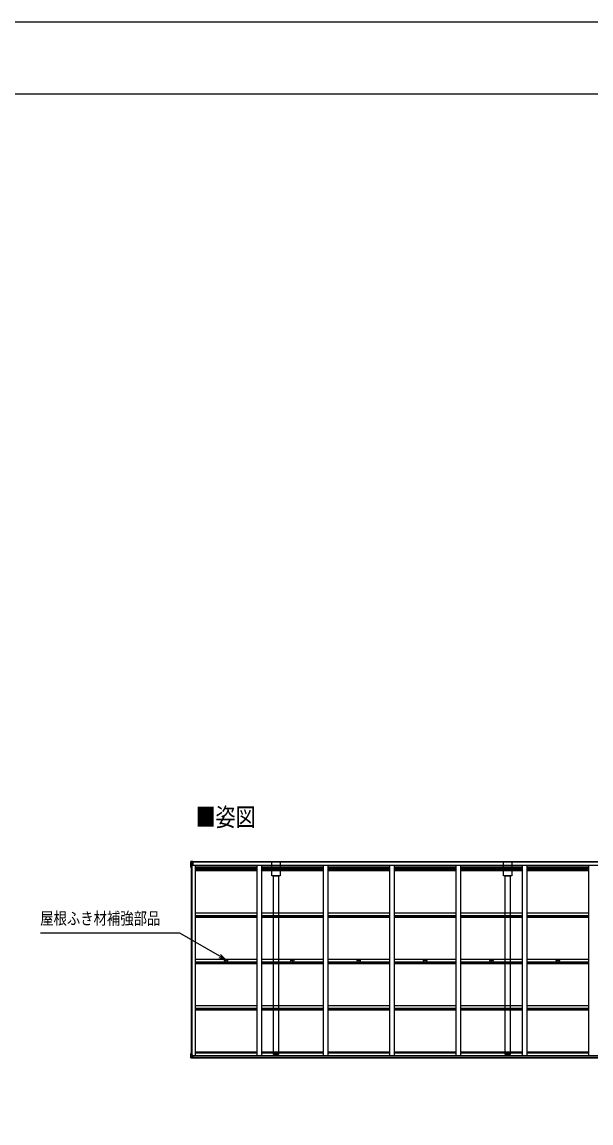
# Model space of a CAD drawing. Units: millimetres, scale not verified. Extents: x -16820 to 16820, y -11880 to 11880.
# Drawn here: x -9213 to -3074, y 0 to 11880 of the extents above; entities that cross this region are included whole.
import ezdxf
from ezdxf.enums import TextEntityAlignment as Align

# ---------------------------------------------------------------- set-up
doc = ezdxf.new("R2010")
doc.units = ezdxf.units.MM
doc.header["$LTSCALE"] = 50
for name, color, linetype in [('0-2_USER1', 3, 'Continuous'), ('0-5_YKK_13', 4, 'Continuous'), ('0-6_YKK_A1', 4, 'Continuous'), ('0-7_YKK_D', 6, 'Continuous'), ('0-8_YKK_ZWAK', 7, 'Continuous')]:
    doc.layers.add(name, color=color, linetype=linetype)
doc.styles.add('ＭＳ ゴシック', font='')
doc.styles.get('ＭＳ ゴシック').set_extended_font_data('MS Gothic')

msp = doc.modelspace()

# ---------------------------------------------------------------- linework, layer by layer
at = {"layer": '0-5_YKK_13'}
for p, q in [((-7391.91, 2759.14), (-7391.91, 2822.7)), ((-7391.91, 2759.14), (-7391.91, 2756.94)), ((-7390.41, 2759.14), (-7390.41, 2756.94)), ((-7380.91, 2759.4), (-7390.01, 2759.35)), ((-7380.91, 2759.24), (-7389.94, 2759.19)), ((-7389.91, 2822.81), (-7389.91, 2817.53)), ((-7389.91, 2817.53), (-7380.91, 2817.58)), ((-7380.91, 2817.58), (-7380.91, 2759.4)), ((-7380.21, 2764.16), (-7380.91, 2764.16)), ((-7380.91, 2759.24), (-7380.91, 2759.4)), ((-7380.21, 2763.93), (-7380.77, 2764.09)), ((-7369.91, 2822.94), (-7379.39, 2822.94)), ((-7379.11, 2817.37), (-7379.11, 2779.65)), ((-7375.92, 2800.22), (-7369.91, 2800.22)), ((-7375.92, 2800.22), (-7375.92, 2779.65)), ((-7370.93, 2822.87), (-7369.91, 2822.87)), ((-7369.91, 2822.87), (-7369.91, 2822.94)), ((-7369.91, 2822.87), (-7369.91, 2818.52)), ((-7369.91, 2817.37), (-7369.91, 2818.52)), ((-7014.15, 1752.89), (-7013.05, 1752.91)), ((-7014.15, 1751.89), (-7013.05, 1751.87)), ((-7013.05, 1752.91), (-7012.53, 1753.01)), ((-7013.05, 1751.87), (-7012.53, 1751.77)), ((-7012.43, 1753.53), (-7012.53, 1753.01)), ((-7012.43, 1751.26), (-7012.53, 1751.77)), ((-7012.41, 1754.64), (-7012.43, 1753.53)), ((-7012.41, 1750.15), (-7012.43, 1751.26)), ((-7011.41, 1754.64), (-7011.39, 1753.53)), ((-7011.41, 1750.15), (-7011.39, 1751.26)), ((-7011.39, 1753.53), (-7011.29, 1753.01)), ((-7011.39, 1751.26), (-7011.29, 1751.77)), ((-7010.77, 1752.91), (-7011.29, 1753.01)), ((-7010.77, 1751.87), (-7011.29, 1751.77)), ((-7009.66, 1752.89), (-7010.77, 1752.91)), ((-7009.66, 1751.89), (-7010.77, 1751.87)), ((-6298.15, 1752.89), (-6297.05, 1752.91)), ((-6298.15, 1751.89), (-6297.05, 1751.87)), ((-6297.05, 1752.91), (-6296.53, 1753.01)), ((-6297.05, 1751.87), (-6296.53, 1751.77)), ((-6296.43, 1753.53), (-6296.53, 1753.01)), ((-6296.43, 1751.26), (-6296.53, 1751.77)), ((-6296.41, 1754.64), (-6296.43, 1753.53)), ((-6296.41, 1750.15), (-6296.43, 1751.26)), ((-6295.41, 1754.64), (-6295.39, 1753.53)), ((-6295.41, 1750.15), (-6295.39, 1751.26)), ((-6295.39, 1753.53), (-6295.29, 1753.01)), ((-6295.39, 1751.26), (-6295.29, 1751.77)), ((-6294.77, 1752.91), (-6295.29, 1753.01)), ((-6294.77, 1751.87), (-6295.29, 1751.77)), ((-6293.66, 1752.89), (-6294.77, 1752.91)), ((-6293.66, 1751.89), (-6294.77, 1751.87)), ((-5582.15, 1752.89), (-5581.05, 1752.91)), ((-5582.15, 1751.89), (-5581.05, 1751.87)), ((-5581.05, 1752.91), (-5580.53, 1753.01)), ((-5581.05, 1751.87), (-5580.53, 1751.77)), ((-5580.43, 1753.53), (-5580.53, 1753.01)), ((-5580.43, 1751.26), (-5580.53, 1751.77)), ((-5580.41, 1754.64), (-5580.43, 1753.53)), ((-5580.41, 1750.15), (-5580.43, 1751.26)), ((-5579.41, 1754.64), (-5579.39, 1753.53)), ((-5579.41, 1750.15), (-5579.39, 1751.26)), ((-5579.39, 1753.53), (-5579.29, 1753.01)), ((-5579.39, 1751.26), (-5579.29, 1751.77)), ((-5578.77, 1752.91), (-5579.29, 1753.01)), ((-5578.77, 1751.87), (-5579.29, 1751.77)), ((-5577.66, 1752.89), (-5578.77, 1752.91)), ((-5577.66, 1751.89), (-5578.77, 1751.87)), ((-4866.15, 1752.89), (-4865.05, 1752.91)), ((-4866.15, 1751.89), (-4865.05, 1751.87)), ((-4865.05, 1752.91), (-4864.53, 1753.01)), ((-4865.05, 1751.87), (-4864.53, 1751.77)), ((-4864.43, 1753.53), (-4864.53, 1753.01)), ((-4864.43, 1751.26), (-4864.53, 1751.77)), ((-4864.41, 1754.64), (-4864.43, 1753.53)), ((-4864.41, 1750.15), (-4864.43, 1751.26)), ((-4863.41, 1754.64), (-4863.39, 1753.53)), ((-4863.41, 1750.15), (-4863.39, 1751.26)), ((-4863.39, 1753.53), (-4863.29, 1753.01)), ((-4863.39, 1751.26), (-4863.29, 1751.77)), ((-4862.77, 1752.91), (-4863.29, 1753.01)), ((-4862.77, 1751.87), (-4863.29, 1751.77)), ((-4861.66, 1752.89), (-4862.77, 1752.91)), ((-4861.66, 1751.89), (-4862.77, 1751.87)), ((-4150.15, 1752.89), (-4149.05, 1752.91)), ((-4150.15, 1751.89), (-4149.05, 1751.87)), ((-4149.05, 1752.91), (-4148.53, 1753.01)), ((-4149.05, 1751.87), (-4148.53, 1751.77)), ((-4148.43, 1753.53), (-4148.53, 1753.01)), ((-4148.43, 1751.26), (-4148.53, 1751.77)), ((-4148.41, 1754.64), (-4148.43, 1753.53)), ((-4148.41, 1750.15), (-4148.43, 1751.26)), ((-4147.41, 1754.64), (-4147.39, 1753.53)), ((-4147.41, 1750.15), (-4147.39, 1751.26)), ((-4147.39, 1753.53), (-4147.29, 1753.01)), ((-4147.39, 1751.26), (-4147.29, 1751.77)), ((-4146.77, 1752.91), (-4147.29, 1753.01)), ((-4146.77, 1751.87), (-4147.29, 1751.77)), ((-4145.66, 1752.89), (-4146.77, 1752.91)), ((-4145.66, 1751.89), (-4146.77, 1751.87)), ((-3434.15, 1752.89), (-3433.05, 1752.91)), ((-3434.15, 1751.89), (-3433.05, 1751.87)), ((-3433.05, 1752.91), (-3432.53, 1753.01)), ((-3433.05, 1751.87), (-3432.53, 1751.77)), ((-3432.43, 1753.53), (-3432.53, 1753.01)), ((-3432.43, 1751.26), (-3432.53, 1751.77)), ((-3432.41, 1754.64), (-3432.43, 1753.53)), ((-3432.41, 1750.15), (-3432.43, 1751.26)), ((-3431.41, 1754.64), (-3431.39, 1753.53)), ((-3431.41, 1750.15), (-3431.39, 1751.26)), ((-3431.39, 1753.53), (-3431.29, 1753.01)), ((-3431.39, 1751.26), (-3431.29, 1751.77)), ((-3430.77, 1752.91), (-3431.29, 1753.01)), ((-3430.77, 1751.87), (-3431.29, 1751.77)), ((-3429.66, 1752.89), (-3430.77, 1752.91)), ((-3429.66, 1751.89), (-3430.77, 1751.87)), ((-7391.91, 703.59), (-7391.91, 748.25)), ((-7391.91, 703.59), (-7391.91, 748.25)), ((-7380.96, 748.51), (-7390.01, 748.46)), ((-7380.96, 748.51), (-7390.01, 748.46)), ((-7380.91, 748.51), (-7380.91, 709.66)), ((-7380.91, 748.51), (-7380.91, 709.66)), ((-7380.91, 743.33), (-7380.21, 743.33)), ((-7380.91, 743.33), (-7380.21, 743.33)), ((-7380.21, 741.34), (-7380.86, 741.34)), ((-7380.86, 709.67), (-7380.86, 741.34)), ((-7380.21, 741.34), (-7380.86, 741.34)), ((-7380.86, 709.67), (-7380.86, 741.34)), ((-7380.86, 739.1), (-7380.21, 739.1)), ((-7380.86, 739.1), (-7380.21, 739.1)), ((-7379.11, 709.76), (-7379.11, 726.38)), ((-7379.11, 709.76), (-7379.11, 726.38)), ((-7375.92, 713.62), (-7375.92, 726.38)), ((-7375.92, 713.62), (-7375.92, 726.38)), ((-7375.92, 713.62), (-7369.91, 713.62)), ((-7375.92, 713.62), (-7369.91, 713.62)), ((-7369.91, 726.38), (-7369.91, 703.4)), ((-7369.91, 726.38), (-7369.91, 703.4)), ((-7391.91, 702.4), (-7391.91, 703.59)), ((-7391.91, 702.4), (-7391.91, 703.59)), ((-7391.91, 702.4), (-7369.91, 702.4)), ((-7391.91, 702.4), (-7369.91, 702.4)), ((-7369.91, 710.17), (-7370.93, 710.17)), ((-7369.91, 710.17), (-7370.93, 710.17)), ((-7370.93, 705.82), (-7369.91, 705.82)), ((-7370.93, 705.82), (-7369.91, 705.82)), ((-7369.91, 705.82), (-7369.91, 710.17)), ((-7369.91, 705.82), (-7369.91, 710.17)), ((-7369.91, 702.4), (-7369.91, 705.82)), ((-7369.91, 702.4), (-7369.91, 705.82))]:
    msp.add_line(p, q, dxfattribs=at)
for points in [[(-7369.91, 2817.37), (-7380.86, 2817.37), (-7380.91, 2817.37)], [(-7380.77, 2764.09), (-7380.84, 2764.11), (-7380.91, 2764.12)], [(-7380.86, 2817.37), (-7380.86, 2766.15), (-7380.21, 2766.15)], [(-7371.84, 2822.88), (-7371.2, 2822.87), (-7370.93, 2822.87)], [(-7369.91, 2817.37), (-7369.91, 2807.92), (-7369.91, 2801.24), (-7369.91, 2788.46), (-7369.91, 2779.65)], [(-7369.91, 710.17), (-7369.91, 726.38), (-7380.21, 726.38)], [(-7369.91, 710.17), (-7369.91, 726.38), (-7380.21, 726.38)], [(-7389.91, 703.9), (-7389.91, 709.18), (-7371.84, 710.15)], [(-7389.91, 703.9), (-7389.91, 709.18), (-7371.84, 710.15)], [(-7370.93, 705.82), (-7371.58, 705.8), (-7371.84, 705.77)], [(-7370.93, 705.82), (-7371.58, 705.8), (-7371.84, 705.77)]]:
    msp.add_lwpolyline(points, dxfattribs=at)
for centre, radius in [((-7011.91, 1752.39), 17), ((-7011.91, 1752.39), 4), ((-6295.91, 1752.39), 17), ((-6295.91, 1752.39), 4), ((-5579.91, 1752.39), 17), ((-5579.91, 1752.39), 4), ((-4863.91, 1752.39), 17), ((-4863.91, 1752.39), 4), ((-4147.91, 1752.39), 17), ((-4147.91, 1752.39), 4), ((-3431.91, 1752.39), 17), ((-3431.91, 1752.39), 4)]:
    msp.add_circle(centre, radius, dxfattribs=at)
for centre, radius, start, end in [((-7390.4, 2813.25), 9.57, 87.70094, 99.08684), ((-7390.47, 2754.74), 4.63, 84.4046, 108.16698), ((-7390.4, 2761.67), 4.96, 252.34871, 275.71655), ((-7390.05, 2758.04), 1.16, 84.4046, 108.16698), ((-7390.03, 2758.13), 1.24, 252.34871, 275.71655), ((-7011.91, 1752.39), 2.3, 167.44414, 192.55586), ((-7011.91, 1752.39), 2.3, 77.44414, 102.55586), ((-7011.91, 1752.39), 2.3, 257.44414, 282.55586), ((-7011.91, 1752.39), 2.3, 347.44414, 12.55586), ((-6295.91, 1752.39), 2.3, 167.44414, 192.55586), ((-6295.91, 1752.39), 2.3, 77.44414, 102.55586), ((-6295.91, 1752.39), 2.3, 257.44414, 282.55586), ((-6295.91, 1752.39), 2.3, 347.44414, 12.55586), ((-5579.91, 1752.39), 2.3, 167.44414, 192.55586), ((-5579.91, 1752.39), 2.3, 77.44414, 102.55586), ((-5579.91, 1752.39), 2.3, 257.44414, 282.55586), ((-5579.91, 1752.39), 2.3, 347.44414, 12.55586), ((-4863.91, 1752.39), 2.3, 167.44414, 192.55586), ((-4863.91, 1752.39), 2.3, 77.44414, 102.55586), ((-4863.91, 1752.39), 2.3, 257.44414, 282.55586), ((-4863.91, 1752.39), 2.3, 347.44414, 12.55586), ((-4147.91, 1752.39), 2.3, 167.44414, 192.55586), ((-4147.91, 1752.39), 2.3, 77.44414, 102.55586), ((-4147.91, 1752.39), 2.3, 257.44414, 282.55586), ((-4147.91, 1752.39), 2.3, 347.44414, 12.55586), ((-3431.91, 1752.39), 2.3, 167.44414, 192.55586), ((-3431.91, 1752.39), 2.3, 77.44414, 102.55586), ((-3431.91, 1752.39), 2.3, 257.44414, 282.55586), ((-3431.91, 1752.39), 2.3, 347.44414, 12.55586), ((-7390.47, 743.85), 4.63, 84.4046, 108.16698), ((-7390.47, 743.85), 4.63, 84.4046, 108.16698), ((-7380.86, 729.42), 19.09, 90.15684, 90.31383), ((-7380.86, 729.42), 19.09, 90.15684, 90.31383), ((-7390.54, 701.12), 2.82, 79.27265, 119.01918), ((-7390.54, 701.12), 2.82, 79.27265, 119.01918), ((-7370.95, 692.87), 17.3, 89.93384, 92.95357), ((-7370.95, 692.87), 17.3, 89.93384, 92.95357)]:
    msp.add_arc(centre, radius, start, end, dxfattribs=at)
for centre, major_axis, ratio, start_param, end_param in [((-7514.48, 2708.94), (2175.25, 11.95), 0.052119, 1.51321264, 1.51326084), ((-7402.66, 2708.94), (222.52, 16.05), 0.507219, 1.3953474, 1.47691907), ((-7405.71, 2708.94), (8.91, -111.9), 0.536296, 2.48087664, 2.54029981), ((-7405.71, 816.4), (8.91, -111.9), 0.536296, 0.30649936, 0.36592253), ((-7405.71, 816.4), (8.91, -111.9), 0.536296, 0.30649936, 0.36592253), ((-7514.48, 816.4), (2175.25, 11.95), 0.052119, 4.76935189, 4.76940009), ((-7514.48, 816.4), (2175.25, 11.95), 0.052119, 4.76935189, 4.76940009), ((-7402.66, 816.4), (222.52, 16.05), 0.507219, 4.73310652, 4.81467819), ((-7402.66, 816.4), (222.52, 16.05), 0.507219, 4.73310652, 4.81467819)]:
    msp.add_ellipse(centre, major_axis=major_axis, ratio=ratio, start_param=start_param, end_param=end_param, dxfattribs=at)
at = {"layer": '0-6_YKK_A1'}
for p, q in [((-7389.91, 2759.19), (-7389.91, 748.46)), ((-7369.91, 2821.76), (1222.09, 2821.73)), ((-7369.91, 2821.76), (-7369.91, 2779.65)), ((-7369.91, 2819.18), (1222.09, 2819.14)), ((-7344.91, 2779.65), (-7344.91, 729.42)), ((-7344.91, 2765.45), (-6678.91, 2765.45)), ((-7344.91, 2757.38), (-6678.91, 2757.38)), ((-7344.91, 2749.18), (-6678.91, 2749.18)), ((-7344.91, 2745.25), (-6678.91, 2745.25)), ((-7344.91, 2740.17), (-6678.91, 2740.17)), ((-7339.91, 2781.46), (1192.09, 2781.43)), ((-7339.91, 2765.45), (-7339.91, 2781.46)), ((-6678.91, 2781.46), (-6678.91, 729.42)), ((-6628.91, 2781.46), (-6628.91, 729.42)), ((-6628.91, 2765.45), (-5962.91, 2765.45)), ((-6628.91, 2757.38), (-5962.91, 2757.38)), ((-6628.91, 2749.18), (-5962.91, 2749.18)), ((-6628.91, 2745.25), (-5962.91, 2745.25)), ((-6628.91, 2740.17), (-5962.91, 2740.17)), ((-5962.91, 2781.46), (-5962.91, 729.42)), ((-5912.91, 2781.46), (-5912.91, 729.42)), ((-5912.91, 2765.45), (-5246.91, 2765.45)), ((-5912.91, 2757.38), (-5246.91, 2757.38)), ((-5912.91, 2749.18), (-5246.91, 2749.18)), ((-5912.91, 2745.25), (-5246.91, 2745.25)), ((-5912.91, 2740.17), (-5246.91, 2740.17)), ((-5246.91, 2781.46), (-5246.91, 729.42)), ((-5196.91, 2781.46), (-5196.91, 729.42)), ((-5196.91, 2765.45), (-4530.91, 2765.45)), ((-5196.91, 2757.38), (-4530.91, 2757.38)), ((-5196.91, 2749.18), (-4530.91, 2749.18)), ((-5196.91, 2745.25), (-4530.91, 2745.25)), ((-5196.91, 2740.17), (-4530.91, 2740.17)), ((-4530.91, 2781.46), (-4530.91, 729.42)), ((-4480.91, 2781.46), (-4480.91, 729.42)), ((-4480.91, 2765.45), (-3814.91, 2765.45)), ((-4480.91, 2757.38), (-3814.91, 2757.38)), ((-4480.91, 2749.18), (-3814.91, 2749.18)), ((-4480.91, 2745.25), (-3814.91, 2745.25)), ((-4480.91, 2740.17), (-3814.91, 2740.17)), ((-3814.91, 2781.46), (-3814.91, 729.42)), ((-3764.91, 2781.46), (-3764.91, 729.42)), ((-3764.91, 2765.45), (-3098.91, 2765.45)), ((-3764.91, 2757.38), (-3098.91, 2757.38)), ((-3764.91, 2749.18), (-3098.91, 2749.18)), ((-3764.91, 2745.25), (-3098.91, 2745.25)), ((-3764.91, 2740.17), (-3098.91, 2740.17)), ((-3098.91, 2781.46), (-3098.91, 729.42)), ((-7344.91, 2726.17), (-6678.91, 2726.17)), ((-6628.91, 2726.17), (-5962.91, 2726.17)), ((-5912.91, 2726.17), (-5246.91, 2726.17)), ((-5196.91, 2726.17), (-4530.91, 2726.17)), ((-4480.91, 2726.17), (-3814.91, 2726.17)), ((-3764.91, 2726.17), (-3098.91, 2726.17)), ((-7344.94, 2267.46), (-6678.94, 2267.46)), ((-6628.94, 2267.46), (-5962.94, 2267.46)), ((-5912.91, 2267.46), (-5246.91, 2267.46)), ((-5196.91, 2267.46), (-4530.91, 2267.46)), ((-4480.91, 2267.46), (-3814.91, 2267.46)), ((-3764.91, 2267.46), (-3098.91, 2267.46)), ((-7344.94, 2237.72), (-6678.94, 2237.72)), ((-7344.94, 2233.09), (-6678.94, 2233.09)), ((-7344.94, 2220.17), (-6678.94, 2220.17)), ((-6628.94, 2237.72), (-5962.94, 2237.72)), ((-6628.94, 2233.09), (-5962.94, 2233.09)), ((-6628.94, 2220.17), (-5962.94, 2220.17)), ((-5912.91, 2237.72), (-5246.91, 2237.72)), ((-5912.91, 2233.09), (-5246.91, 2233.09)), ((-5912.91, 2220.17), (-5246.91, 2220.17)), ((-5196.91, 2237.72), (-4530.91, 2237.72)), ((-5196.91, 2233.09), (-4530.91, 2233.09)), ((-5196.91, 2220.17), (-4530.91, 2220.17)), ((-4480.91, 2237.72), (-3814.91, 2237.72)), ((-4480.91, 2233.09), (-3814.91, 2233.09)), ((-4480.91, 2220.17), (-3814.91, 2220.17)), ((-3764.91, 2237.72), (-3098.91, 2237.72)), ((-3764.91, 2233.09), (-3098.91, 2233.09)), ((-3764.91, 2220.17), (-3098.91, 2220.17)), ((-7344.94, 1767.21), (-6678.94, 1767.21)), ((-7344.94, 1737.48), (-6678.94, 1737.48)), ((-7344.94, 1732.85), (-6678.94, 1732.85)), ((-7344.94, 1719.92), (-6678.94, 1719.92)), ((-6628.94, 1767.21), (-5962.94, 1767.21)), ((-6628.94, 1737.48), (-5962.94, 1737.48)), ((-6628.94, 1732.85), (-5962.94, 1732.85)), ((-6628.94, 1719.92), (-5962.94, 1719.92)), ((-5912.91, 1767.21), (-5246.91, 1767.21)), ((-5912.91, 1737.48), (-5246.91, 1737.48)), ((-5912.91, 1732.85), (-5246.91, 1732.85)), ((-5912.91, 1719.92), (-5246.91, 1719.92)), ((-5196.91, 1767.21), (-4530.91, 1767.21)), ((-5196.91, 1737.48), (-4530.91, 1737.48)), ((-5196.91, 1732.85), (-4530.91, 1732.85)), ((-5196.91, 1719.92), (-4530.91, 1719.92)), ((-4480.91, 1767.21), (-3814.91, 1767.21)), ((-4480.91, 1737.48), (-3814.91, 1737.48)), ((-4480.91, 1732.85), (-3814.91, 1732.85)), ((-4480.91, 1719.92), (-3814.91, 1719.92)), ((-3764.91, 1767.21), (-3098.91, 1767.21)), ((-3764.91, 1737.48), (-3098.91, 1737.48)), ((-3764.91, 1732.85), (-3098.91, 1732.85)), ((-3764.91, 1719.92), (-3098.91, 1719.92)), ((-7344.94, 1266.97), (-6678.94, 1266.97)), ((-7344.94, 1237.23), (-6678.94, 1237.23)), ((-7344.94, 1232.61), (-6678.94, 1232.61)), ((-7344.94, 1219.68), (-6678.94, 1219.68)), ((-6628.94, 1266.97), (-5962.94, 1266.97)), ((-6628.94, 1237.23), (-5962.94, 1237.23)), ((-6628.94, 1232.61), (-5962.94, 1232.61)), ((-6628.94, 1219.68), (-5962.94, 1219.68)), ((-5912.91, 1266.97), (-5246.91, 1266.97)), ((-5912.91, 1237.23), (-5246.91, 1237.23)), ((-5912.91, 1232.61), (-5246.91, 1232.61)), ((-5912.91, 1219.68), (-5246.91, 1219.68)), ((-5196.91, 1266.97), (-4530.91, 1266.97)), ((-5196.91, 1237.23), (-4530.91, 1237.23)), ((-5196.91, 1232.61), (-4530.91, 1232.61)), ((-5196.91, 1219.68), (-4530.91, 1219.68)), ((-4480.91, 1266.97), (-3814.91, 1266.97)), ((-4480.91, 1237.23), (-3814.91, 1237.23)), ((-4480.91, 1232.61), (-3814.91, 1232.61)), ((-4480.91, 1219.68), (-3814.91, 1219.68)), ((-3764.91, 1266.97), (-3098.91, 1266.97)), ((-3764.91, 1237.23), (-3098.91, 1237.23)), ((-3764.91, 1232.61), (-3098.91, 1232.61)), ((-3764.91, 1219.68), (-3098.91, 1219.68)), ((-7369.91, 726.38), (-7380.21, 726.38)), ((-7369.91, 729.42), (1222.09, 729.38)), ((-7369.91, 703.4), (-7369.91, 729.42)), ((-7344.91, 767.18), (-6678.91, 767.18)), ((-7344.91, 757.84), (-6678.91, 757.84)), ((-6628.91, 767.18), (-5962.91, 767.18)), ((-6628.91, 757.84), (-5962.91, 757.84)), ((-5912.91, 767.18), (-5246.91, 767.18)), ((-5912.91, 757.84), (-5246.91, 757.84)), ((-5196.91, 767.18), (-4530.91, 767.18)), ((-5196.91, 757.84), (-4530.91, 757.84)), ((-4480.91, 767.18), (-3814.91, 767.18)), ((-4480.91, 757.84), (-3814.91, 757.84)), ((-3764.91, 767.18), (-3098.91, 767.18)), ((-3764.91, 757.84), (-3098.91, 757.84)), ((-7369.91, 709.02), (1222.09, 708.99)), ((-7369.91, 703.4), (1222.09, 703.37))]:
    msp.add_line(p, q, dxfattribs=at)
msp.add_lwpolyline([(-7344.91, 2779.65), (-7380.21, 2779.65), (-7380.21, 726.38)], dxfattribs=at)
for points in [[(-6516.91, 2822.18), (-6426.51, 2822.18), (-6426.51, 2666.68), (-6516.91, 2666.68)], [(-4016.91, 2822.18), (-3926.51, 2822.18), (-3926.51, 2666.68), (-4016.91, 2666.68)], [(-6499.21, 2666.68), (-6444.21, 2666.68), (-6444.21, 739.33), (-6499.21, 739.33)], [(-3999.21, 2666.68), (-3944.21, 2666.68), (-3944.21, 739.33), (-3999.21, 739.33)]]:
    msp.add_lwpolyline(points, close=True, dxfattribs=at)
at = {"layer": '0-7_YKK_D'}
for points in [[(-7021.12, 1766.68), (-7080.03, 1800.64), (-7511.84, 2049.57), (-9013.23, 2049.57)], [(-7089.13, 1784.86), (-7021.12, 1766.68), (-7070.93, 1816.43)]]:
    msp.add_lwpolyline(points, dxfattribs=at)
at = {"layer": '0-8_YKK_ZWAK'}
msp.add_line((15580.08, 11100), (-15619.92, 11100), dxfattribs=at)
msp.add_lwpolyline([(-16820, -11880), (16820, -11880), (16820, 11880), (-16820, 11880)], close=True, dxfattribs=at)

# ---------------------------------------------------------------- texts
at = {"layer": '0-2_USER1', "style": 'ＭＳ ゴシック', "width": 0.8}
msp.add_text('■姿図', height=197.9, dxfattribs=at).set_placement((-7340.8, 3143), align=Align.BOTTOM_LEFT)
at = {"layer": '0-7_YKK_D', "style": 'ＭＳ ゴシック', "width": 0.8}
msp.add_text('屋根ふき材補強部品', height=132, dxfattribs=at).set_placement((-9017.21, 2102.01), align=Align.BOTTOM_LEFT)

doc.saveas('drawing.dxf')
